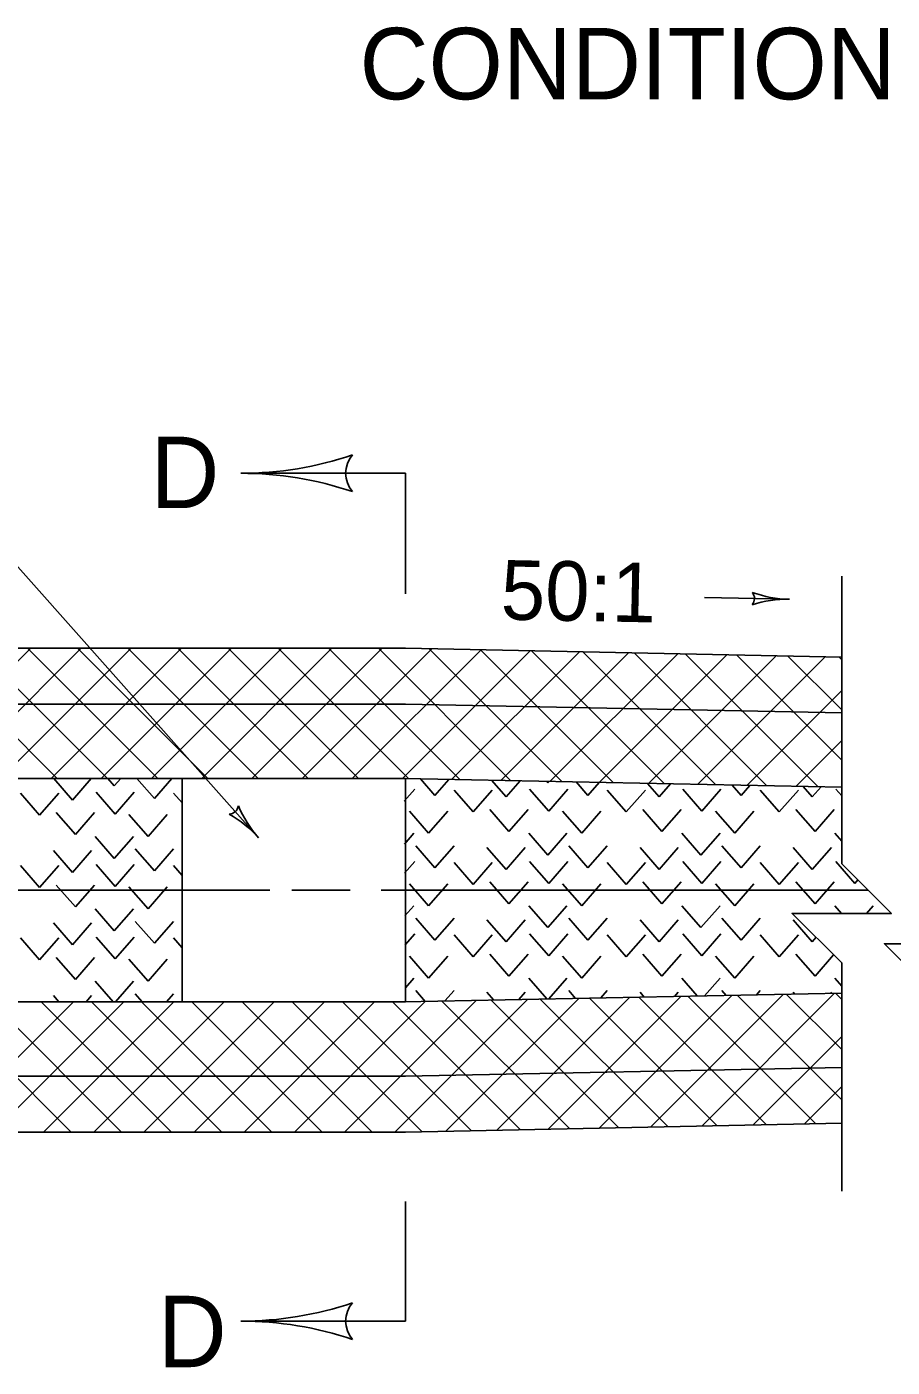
# Model space of a CAD drawing. Extents: x 1000 to 1036.3, y 1000 to 1022.
# Drawn here: x 1012.699 to 1015.604, y 1010.407 to 1014.91 of the extents above; entities that cross this region are included whole.
import ezdxf

# ---------------------------------------------------------------- set-up
doc = ezdxf.new("R2010")
doc.units = 0
doc.layers.add('Level 1', color=7, linetype='Continuous')
doc.layers.add('Level 2', color=7, linetype='Continuous')

msp = doc.modelspace()

# ---------------------------------------------------------------- linework, layer by layer
at = {"layer": 'Level 1'}
for p, q in [((1013.4174, 1013.4099), (1013.9702, 1013.4099)), ((1013.9702, 1013.0053), (1013.9702, 1013.4099)), ((1012.4493, 1013.3426), (1013.4767, 1012.1854)), ((1015.2592, 1012.9866), (1014.9744, 1012.9923)), ((1007.4702, 1012.822), (1013.9702, 1012.822)), ((1007.4702, 1012.822), (1013.9702, 1012.822)), ((1012.2753, 1012.3845), (1012.7128, 1012.822)), ((1012.3638, 1012.822), (1012.8013, 1012.3845)), ((1012.4437, 1012.3845), (1012.8812, 1012.822)), ((1012.5323, 1012.822), (1012.9698, 1012.3845)), ((1012.6121, 1012.3845), (1013.0496, 1012.822)), ((1012.7008, 1012.822), (1013.1383, 1012.3845)), ((1012.7806, 1012.3845), (1013.2181, 1012.822)), ((1012.8692, 1012.822), (1013.3067, 1012.3845)), ((1012.949, 1012.3845), (1013.3865, 1012.822)), ((1013.0376, 1012.822), (1013.4751, 1012.3845)), ((1013.1174, 1012.3845), (1013.5549, 1012.822)), ((1013.2061, 1012.822), (1013.6436, 1012.3845)), ((1013.2859, 1012.3845), (1013.7234, 1012.822)), ((1013.3745, 1012.822), (1013.812, 1012.3845)), ((1013.4543, 1012.3845), (1013.8918, 1012.822)), ((1013.543, 1012.822), (1013.9807, 1012.3843)), ((1013.6228, 1012.3845), (1014.0585, 1012.8202)), ((1013.7114, 1012.822), (1014.1525, 1012.3808)), ((1013.7913, 1012.3845), (1014.2237, 1012.8169)), ((1013.8798, 1012.822), (1014.3244, 1012.3773)), ((1013.9597, 1012.3845), (1014.3888, 1012.8136)), ((1015.4348, 1012.7927), (1013.9702, 1012.822)), ((1014.0499, 1012.8203), (1014.4963, 1012.3739)), ((1014.125, 1012.3813), (1014.5539, 1012.8103)), ((1014.2218, 1012.8169), (1014.6682, 1012.3705)), ((1014.2902, 1012.3781), (1014.7191, 1012.807)), ((1014.3936, 1012.8135), (1014.8401, 1012.367)), ((1014.4553, 1012.3748), (1014.8843, 1012.8037)), ((1014.5656, 1012.81), (1015.012, 1012.3636)), ((1014.6204, 1012.3714), (1015.0493, 1012.8003)), ((1014.7374, 1012.8066), (1015.1838, 1012.3602)), ((1014.7856, 1012.3682), (1015.2145, 1012.797)), ((1014.9093, 1012.8032), (1015.3558, 1012.3567)), ((1015.0813, 1012.7997), (1015.4348, 1012.4463)), ((1015.2531, 1012.7963), (1015.4348, 1012.6147)), ((1014.9508, 1012.3648), (1015.3797, 1012.7938)), ((1015.425, 1012.7928), (1015.4348, 1012.7832)), ((1015.1158, 1012.3615), (1015.4348, 1012.6804)), ((1007.4702, 1012.6345), (1013.9702, 1012.6345)), ((1007.4702, 1012.6345), (1013.9702, 1012.6345)), ((1015.4348, 1012.6052), (1013.9702, 1012.6345)), ((1015.4348, 1012.6052), (1013.9702, 1012.6345)), ((1015.281, 1012.3582), (1015.4348, 1012.5119)), ((1010.9077, 1012.3845), (1013.2202, 1012.3845)), ((1010.9077, 1012.3845), (1013.2202, 1012.3845)), ((1013.2202, 1012.3845), (1013.9702, 1012.3845)), ((1013.2202, 1011.6345), (1013.2202, 1012.3845)), ((1013.2202, 1012.3845), (1013.9702, 1012.3845)), ((1013.2202, 1011.6345), (1013.2202, 1012.3845)), ((1015.4348, 1012.3552), (1013.9652, 1012.3846)), ((1015.4348, 1012.3552), (1013.9652, 1012.3846)), ((1013.9702, 1012.3845), (1013.9702, 1011.6345)), ((1013.9702, 1012.3845), (1013.9702, 1011.6345)), ((1014.1331, 1012.3458), (1014.1973, 1012.2722)), ((1014.1973, 1012.2722), (1014.2616, 1012.3458)), ((1014.3869, 1012.349), (1014.4511, 1012.2753)), ((1014.4511, 1012.2753), (1014.5153, 1012.349)), ((1014.647, 1012.3458), (1014.7113, 1012.2722)), ((1014.7113, 1012.2722), (1014.7755, 1012.3458)), ((1014.9008, 1012.349), (1014.965, 1012.2753)), ((1014.965, 1012.2753), (1015.0293, 1012.349)), ((1015.1609, 1012.3458), (1015.2252, 1012.2722)), ((1015.2252, 1012.2722), (1015.2894, 1012.3458)), ((1012.6775, 1012.3353), (1012.7418, 1012.2616)), ((1012.7418, 1012.2616), (1012.806, 1012.3353)), ((1012.9313, 1012.3384), (1012.9955, 1012.2648)), ((1012.9955, 1012.2648), (1013.0598, 1012.3384)), ((1012.7975, 1012.27), (1012.8618, 1012.1963)), ((1012.8618, 1012.1963), (1012.926, 1012.27)), ((1013.0418, 1012.2637), (1013.1061, 1012.19)), ((1013.1061, 1012.19), (1013.1703, 1012.2637)), ((1013.9835, 1012.2743), (1014.0478, 1012.2006)), ((1014.0478, 1012.2006), (1014.112, 1012.2743)), ((1014.2531, 1012.2806), (1014.3173, 1012.2068)), ((1014.3173, 1012.2068), (1014.3816, 1012.2806)), ((1014.4974, 1012.2743), (1014.5617, 1012.2006)), ((1014.5617, 1012.2006), (1014.6259, 1012.2743)), ((1014.767, 1012.2806), (1014.8313, 1012.2068)), ((1014.8313, 1012.2068), (1014.8955, 1012.2806)), ((1015.0113, 1012.2743), (1015.0756, 1012.2006)), ((1015.0756, 1012.2006), (1015.1398, 1012.2743)), ((1015.2809, 1012.2806), (1015.3452, 1012.2068)), ((1015.3452, 1012.2068), (1015.4094, 1012.2806)), ((1012.9282, 1012.19), (1012.9924, 1012.1163)), ((1012.9924, 1012.1163), (1013.0566, 1012.19)), ((1014.3838, 1012.2006), (1014.448, 1012.1268)), ((1014.448, 1012.1268), (1014.5122, 1012.2006)), ((1014.8977, 1012.2006), (1014.9619, 1012.1268)), ((1014.9619, 1012.1268), (1015.0261, 1012.2006)), ((1012.7881, 1012.1426), (1012.8523, 1012.0688)), ((1012.8523, 1012.0688), (1012.9165, 1012.1426)), ((1013.0629, 1012.1478), (1013.1272, 1012.0742)), ((1013.1272, 1012.0742), (1013.1914, 1012.1478)), ((1014.0046, 1012.1584), (1014.0688, 1012.0848)), ((1014.0688, 1012.0848), (1014.1331, 1012.1584)), ((1014.2437, 1012.1532), (1014.3079, 1012.0794)), ((1014.3079, 1012.0794), (1014.3721, 1012.1532)), ((1014.5185, 1012.1584), (1014.5828, 1012.0848)), ((1014.5828, 1012.0848), (1014.647, 1012.1584)), ((1014.7576, 1012.1532), (1014.8218, 1012.0794)), ((1014.8218, 1012.0794), (1014.886, 1012.1532)), ((1015.0324, 1012.1584), (1015.0967, 1012.0848)), ((1015.0967, 1012.0848), (1015.1609, 1012.1584)), ((1015.2715, 1012.1532), (1015.3358, 1012.0794)), ((1015.3358, 1012.0794), (1015.3999, 1012.1532)), ((1012.6775, 1012.092), (1012.7418, 1012.0183)), ((1012.7418, 1012.0183), (1012.806, 1012.092)), ((1012.9313, 1012.0952), (1012.9955, 1012.0215)), ((1012.9955, 1012.0215), (1013.0598, 1012.0952)), ((1014.1331, 1012.1026), (1014.1973, 1012.0289)), ((1014.1973, 1012.0289), (1014.2616, 1012.1026)), ((1014.3869, 1012.1058), (1014.4511, 1012.0321)), ((1014.4511, 1012.0321), (1014.5153, 1012.1058)), ((1014.647, 1012.1026), (1014.7113, 1012.0289)), ((1014.7113, 1012.0289), (1014.7755, 1012.1026)), ((1014.9008, 1012.1058), (1014.965, 1012.0321)), ((1014.965, 1012.0321), (1015.0293, 1012.1058)), ((1015.1609, 1012.1026), (1015.2252, 1012.0289)), ((1015.2252, 1012.0289), (1015.2894, 1012.1026)), ((1013.9835, 1012.031), (1014.0478, 1011.9573)), ((1014.0478, 1011.9573), (1014.112, 1012.031)), ((1014.2531, 1012.0373), (1014.3173, 1011.9636)), ((1014.3173, 1011.9636), (1014.3816, 1012.0373)), ((1014.4974, 1012.031), (1014.5617, 1011.9573)), ((1014.5617, 1011.9573), (1014.6259, 1012.031)), ((1014.767, 1012.0373), (1014.8313, 1011.9636)), ((1014.8313, 1011.9636), (1014.8955, 1012.0373)), ((1015.0113, 1012.031), (1015.0756, 1011.9573)), ((1015.0756, 1011.9573), (1015.1398, 1012.031)), ((1015.2809, 1012.0373), (1015.3452, 1011.9636)), ((1015.3452, 1011.9636), (1015.4094, 1012.0373)), ((1012.3398, 1012.0095), (1013.5149, 1012.0095)), ((1012.7975, 1012.0268), (1012.8618, 1011.953)), ((1012.8618, 1011.953), (1012.926, 1012.0268)), ((1013.0418, 1012.0204), (1013.1061, 1011.9468)), ((1013.1061, 1011.9468), (1013.1703, 1012.0204)), ((1013.5884, 1012.0095), (1013.7845, 1012.0095)), ((1013.8887, 1012.0095), (1015.5235, 1012.0095)), ((1012.9282, 1011.9468), (1012.9924, 1011.873)), ((1012.9924, 1011.873), (1013.0566, 1011.9468)), ((1014.3838, 1011.9573), (1014.448, 1011.8836)), ((1014.448, 1011.8836), (1014.5122, 1011.9573)), ((1014.8977, 1011.9573), (1014.9619, 1011.8836)), ((1014.9619, 1011.8836), (1015.0261, 1011.9573)), ((1012.7881, 1011.8993), (1012.8523, 1011.8256)), ((1012.8523, 1011.8256), (1012.9165, 1011.8993)), ((1013.0629, 1011.9046), (1013.1272, 1011.8309)), ((1013.1272, 1011.8309), (1013.1914, 1011.9046)), ((1014.0046, 1011.9152), (1014.0688, 1011.8415)), ((1014.0688, 1011.8415), (1014.1331, 1011.9152)), ((1014.2437, 1011.9099), (1014.3079, 1011.8362)), ((1014.3079, 1011.8362), (1014.3721, 1011.9099)), ((1014.5185, 1011.9152), (1014.5828, 1011.8415)), ((1014.5828, 1011.8415), (1014.647, 1011.9152)), ((1014.7576, 1011.9099), (1014.8218, 1011.8362)), ((1014.8218, 1011.8362), (1014.886, 1011.9099)), ((1015.0324, 1011.9152), (1015.0967, 1011.8415)), ((1015.0967, 1011.8415), (1015.1609, 1011.9152)), ((1012.9313, 1011.8519), (1012.9955, 1011.7783)), ((1012.9955, 1011.7783), (1013.0598, 1011.8519)), ((1014.1331, 1011.8593), (1014.1973, 1011.7857)), ((1014.1973, 1011.7857), (1014.2616, 1011.8593)), ((1014.3869, 1011.8625), (1014.4511, 1011.7888)), ((1014.4511, 1011.7888), (1014.5153, 1011.8625)), ((1014.647, 1011.8593), (1014.7113, 1011.7857)), ((1014.7113, 1011.7857), (1014.7755, 1011.8593)), ((1014.9008, 1011.8625), (1014.965, 1011.7888)), ((1014.965, 1011.7888), (1015.0293, 1011.8625)), ((1015.1609, 1011.8593), (1015.2252, 1011.7857)), ((1015.2252, 1011.7857), (1015.2894, 1011.8593)), ((1012.6775, 1011.8488), (1012.7418, 1011.7751)), ((1012.7418, 1011.7751), (1012.806, 1011.8488)), ((1012.7975, 1011.7835), (1012.8618, 1011.7098)), ((1012.8618, 1011.7098), (1012.926, 1011.7835)), ((1013.0418, 1011.7772), (1013.1061, 1011.7035)), ((1013.1061, 1011.7035), (1013.1703, 1011.7772)), ((1013.9835, 1011.7878), (1014.0478, 1011.7141)), ((1014.0478, 1011.7141), (1014.112, 1011.7878)), ((1014.2531, 1011.7941), (1014.3173, 1011.7203)), ((1014.3173, 1011.7203), (1014.3816, 1011.7941)), ((1014.4974, 1011.7878), (1014.5617, 1011.7141)), ((1014.5617, 1011.7141), (1014.6259, 1011.7878)), ((1014.767, 1011.7941), (1014.8313, 1011.7203)), ((1014.8313, 1011.7203), (1014.8955, 1011.7941)), ((1015.0113, 1011.7878), (1015.0756, 1011.7141)), ((1015.0756, 1011.7141), (1015.1398, 1011.7878)), ((1015.2809, 1011.7941), (1015.3452, 1011.7203)), ((1010.9077, 1011.6345), (1013.2202, 1011.6345)), ((1010.9077, 1011.6345), (1013.2202, 1011.6345)), ((1012.4106, 1011.6345), (1012.8481, 1011.197)), ((1012.4181, 1011.197), (1012.8556, 1011.6345)), ((1012.579, 1011.6345), (1013.0165, 1011.197)), ((1012.5866, 1011.197), (1013.0241, 1011.6345)), ((1012.7475, 1011.6345), (1013.185, 1011.197)), ((1012.755, 1011.197), (1013.1925, 1011.6345)), ((1012.9159, 1011.6345), (1013.3534, 1011.197)), ((1012.9234, 1011.197), (1013.3609, 1011.6345)), ((1013.0843, 1011.6345), (1013.5218, 1011.197)), ((1013.0919, 1011.197), (1013.5294, 1011.6345)), ((1013.9702, 1011.6345), (1013.2202, 1011.6345)), ((1013.9702, 1011.6345), (1013.2202, 1011.6345)), ((1013.2528, 1011.6345), (1013.6903, 1011.197)), ((1013.2603, 1011.197), (1013.6978, 1011.6345)), ((1013.4213, 1011.6345), (1013.8588, 1011.197)), ((1013.4288, 1011.197), (1013.8663, 1011.6345)), ((1013.5898, 1011.6345), (1014.0261, 1011.1981)), ((1013.5973, 1011.197), (1014.036, 1011.6358)), ((1013.7582, 1011.6345), (1014.1913, 1011.2013)), ((1013.7657, 1011.197), (1014.2079, 1011.6392)), ((1013.9266, 1011.6345), (1014.3563, 1011.2047)), ((1013.9342, 1011.197), (1014.3798, 1011.6426)), ((1013.9652, 1011.6344), (1015.4348, 1011.6637)), ((1013.9652, 1011.6344), (1015.4348, 1011.6637)), ((1014.0926, 1011.6369), (1014.5216, 1011.2079)), ((1014.1053, 1011.1997), (1014.5516, 1011.646)), ((1014.2578, 1011.6402), (1014.6867, 1011.2113)), ((1014.2771, 1011.2031), (1014.7235, 1011.6495)), ((1014.4228, 1011.6435), (1014.8518, 1011.2145)), ((1014.449, 1011.2065), (1014.8954, 1011.6529)), ((1014.5881, 1011.6468), (1015.017, 1011.2178)), ((1014.6209, 1011.2099), (1015.0673, 1011.6563)), ((1014.7532, 1011.6501), (1015.1822, 1011.2211)), ((1014.7928, 1011.2133), (1015.2392, 1011.6598)), ((1014.9184, 1011.6533), (1015.3473, 1011.2244)), ((1014.9646, 1011.2168), (1015.411, 1011.6632)), ((1015.0835, 1011.6567), (1015.4348, 1011.3055)), ((1015.2487, 1011.6599), (1015.4348, 1011.4739)), ((1015.4138, 1011.6633), (1015.4348, 1011.6424)), ((1015.1365, 1011.2202), (1015.4348, 1011.5184)), ((1013.9702, 1011.3845), (1015.4348, 1011.4137)), ((1013.9702, 1011.3845), (1015.4348, 1011.4137)), ((1013.9702, 1011.3845), (1007.4702, 1011.3845)), ((1013.9702, 1011.3845), (1007.4702, 1011.3845)), ((1015.3083, 1011.2236), (1015.4348, 1011.35)), ((1013.9702, 1011.197), (1015.4348, 1011.2262)), ((1013.9702, 1011.197), (1007.4702, 1011.197)), ((1013.9702, 1011.197), (1007.4702, 1011.197)), ((1013.9702, 1010.5617), (1013.9702, 1010.9636)), ((1013.4174, 1010.5617), (1013.9702, 1010.5617))]:
    msp.add_line(p, q, dxfattribs=at)
for points in [[(1015.7449, 1010.9634), (1015.7449, 1011.6627), (1015.5783, 1011.8294), (1015.9116, 1011.8294), (1015.7449, 1011.9961), (1015.7449, 1013.099)], [(1015.4348, 1010.9986), (1015.4348, 1011.7648), (1015.2681, 1011.9316), (1015.6014, 1011.9316), (1015.4348, 1012.0983), (1015.4348, 1013.0638)], [(1013.3481, 1012.6767), (1013.3481, 1012.6767)], [(1012.7892, 1012.3845), (1012.8523, 1012.3121)], [(1012.8523, 1012.3121), (1012.9153, 1012.3845)], [(1012.9706, 1012.3845), (1012.9924, 1012.3595)], [(1012.9924, 1012.3595), (1013.0142, 1012.3845)], [(1013.0686, 1012.3845), (1013.1272, 1012.3174)], [(1013.1272, 1012.3174), (1013.1857, 1012.3845)], [(1013.9658, 1012.308), (1014.0014, 1012.349)], [(1014.0205, 1012.3834), (1014.0688, 1012.328)], [(1014.0688, 1012.328), (1014.1156, 1012.3815)], [(1014.2592, 1012.3787), (1014.3079, 1012.3227)], [(1014.3079, 1012.3227), (1014.355, 1012.3768)], [(1014.4438, 1012.375), (1014.448, 1012.3701)], [(1014.448, 1012.3701), (1014.4522, 1012.3748)], [(1014.5435, 1012.373), (1014.5828, 1012.328)], [(1014.5828, 1012.328), (1014.6207, 1012.3714)], [(1014.7822, 1012.3682), (1014.8218, 1012.3227)], [(1014.8218, 1012.3227), (1014.8601, 1012.3667)], [(1015.0665, 1012.3625), (1015.0967, 1012.328)], [(1015.0967, 1012.328), (1015.1258, 1012.3613)], [(1015.3052, 1012.3578), (1015.3358, 1012.3227)], [(1015.3358, 1012.3227), (1015.3652, 1012.3565)], [(1015.4148, 1012.349), (1015.4348, 1012.326)], [(1013.1914, 1012.3353), (1013.2202, 1012.3023)], [(1013.9667, 1012.1642), (1013.9983, 1012.2006)], [(1015.4116, 1012.2006), (1015.4348, 1012.1739)], [(1013.1914, 1012.092), (1013.2202, 1012.059)], [(1013.9673, 1012.0666), (1014.0014, 1012.1058)], [(1015.4148, 1012.1058), (1015.4789, 1012.0321)], [(1015.4789, 1012.0321), (1015.4891, 1012.0438)], [(1013.9683, 1011.9229), (1013.9983, 1011.9573)], [(1015.4116, 1011.9573), (1015.434, 1011.9316)], [(1015.5176, 1011.9316), (1015.54, 1011.9573)], [(1015.2715, 1011.9099), (1015.3358, 1011.8362)], [(1013.9689, 1011.8253), (1014.0014, 1011.8625)], [(1015.3358, 1011.8362), (1015.3486, 1011.851)], [(1013.1914, 1011.8488), (1013.2202, 1011.8158)], [(1015.3452, 1011.7203), (1015.4076, 1011.792)], [(1013.9699, 1011.6815), (1013.9983, 1011.7141)], [(1014.3838, 1011.7141), (1014.4449, 1011.644)], [(1014.4513, 1011.6441), (1014.5122, 1011.7141)], [(1014.8977, 1011.7141), (1014.9499, 1011.6541)], [(1014.9742, 1011.6545), (1015.0261, 1011.7141)], [(1015.4116, 1011.7141), (1015.4348, 1011.6875)], [(1012.9282, 1011.7035), (1012.9883, 1011.6345)], [(1012.9965, 1011.6345), (1013.0566, 1011.7035)], [(1014.0046, 1011.6719), (1014.0361, 1011.6358)], [(1014.1028, 1011.6372), (1014.1331, 1011.6719)], [(1014.5185, 1011.6719), (1014.5413, 1011.6459)], [(1014.6258, 1011.6476), (1014.647, 1011.6719)], [(1015.0324, 1011.6719), (1015.0463, 1011.656)], [(1015.1488, 1011.658), (1015.1609, 1011.6719)], [(1012.7881, 1011.6561), (1012.8068, 1011.6345)], [(1012.8977, 1011.6345), (1012.9165, 1011.6561)], [(1013.0629, 1011.6613), (1013.0863, 1011.6345)], [(1013.168, 1011.6345), (1013.1914, 1011.6613)], [(1014.2437, 1011.6667), (1014.2666, 1011.6404)], [(1014.3508, 1011.6421), (1014.3721, 1011.6667)], [(1014.7576, 1011.6667), (1014.7718, 1011.6505)], [(1014.8737, 1011.6525), (1014.886, 1011.6667)], [(1015.2715, 1011.6667), (1015.2768, 1011.6606)], [(1015.3966, 1011.6629), (1015.3999, 1011.6667)]]:
    msp.add_lwpolyline(points, dxfattribs=at)
for centre, radius, start, end in [((1015.1107, 1012.9896), 0.0312, 317.6345, 39.7512), ((1015.2514, 1012.596), 0.3906, 88.8599, 107.5287), ((1015.2669, 1013.3771), 0.3906, 250.2071, 268.8538), ((1015.2514, 1012.596), 0.3906, 88.8477, 88.8599), ((1013.3781, 1012.2965), 0.0312, 270.3756, 352.4923), ((1013.1846, 1011.9261), 0.3906, 41.601, 60.2698), ((1013.7688, 1012.4448), 0.3906, 202.9482, 221.5949), ((1013.1846, 1011.9261), 0.3906, 41.5888, 41.601)]:
    msp.add_arc(centre, radius, start, end, dxfattribs=at)
at = {"layer": 'Level 2'}
for centre, radius, start, end in [((1013.4174, 1014.5818), 1.1719, 270, 288.6688), ((1013.863, 1013.4098), 0.0937, 138.7746, 220.8913), ((1013.4174, 1014.5818), 1.1719, 269.9878, 270), ((1013.4174, 1012.238), 1.1719, 71.3472, 89.9939), ((1013.4174, 1011.7335), 1.1719, 270, 288.6688), ((1013.863, 1010.5615), 0.0937, 138.7746, 220.8913), ((1013.4174, 1011.7335), 1.1719, 269.9878, 270), ((1013.4174, 1009.3898), 1.1719, 71.3472, 89.9939)]:
    msp.add_arc(centre, radius, start, end, dxfattribs=at)

# ---------------------------------------------------------------- texts
at = {"layer": 'Level 1'}
for s, p in [('CONDITION NO. 1', (1013.8159, 1014.6663)), ('CONDITION NO. 1', (1013.8159, 1014.6663)), ('D', (1013.1136, 1013.2929)), ('D', (1013.1382, 1010.4069))]:
    msp.add_text(s, height=0.24, dxfattribs=at).set_placement(p)
msp.add_text('50:1', height=0.2, rotation=358.854, dxfattribs=at).set_placement((1014.2888, 1012.919))

doc.saveas('drawing.dxf')
